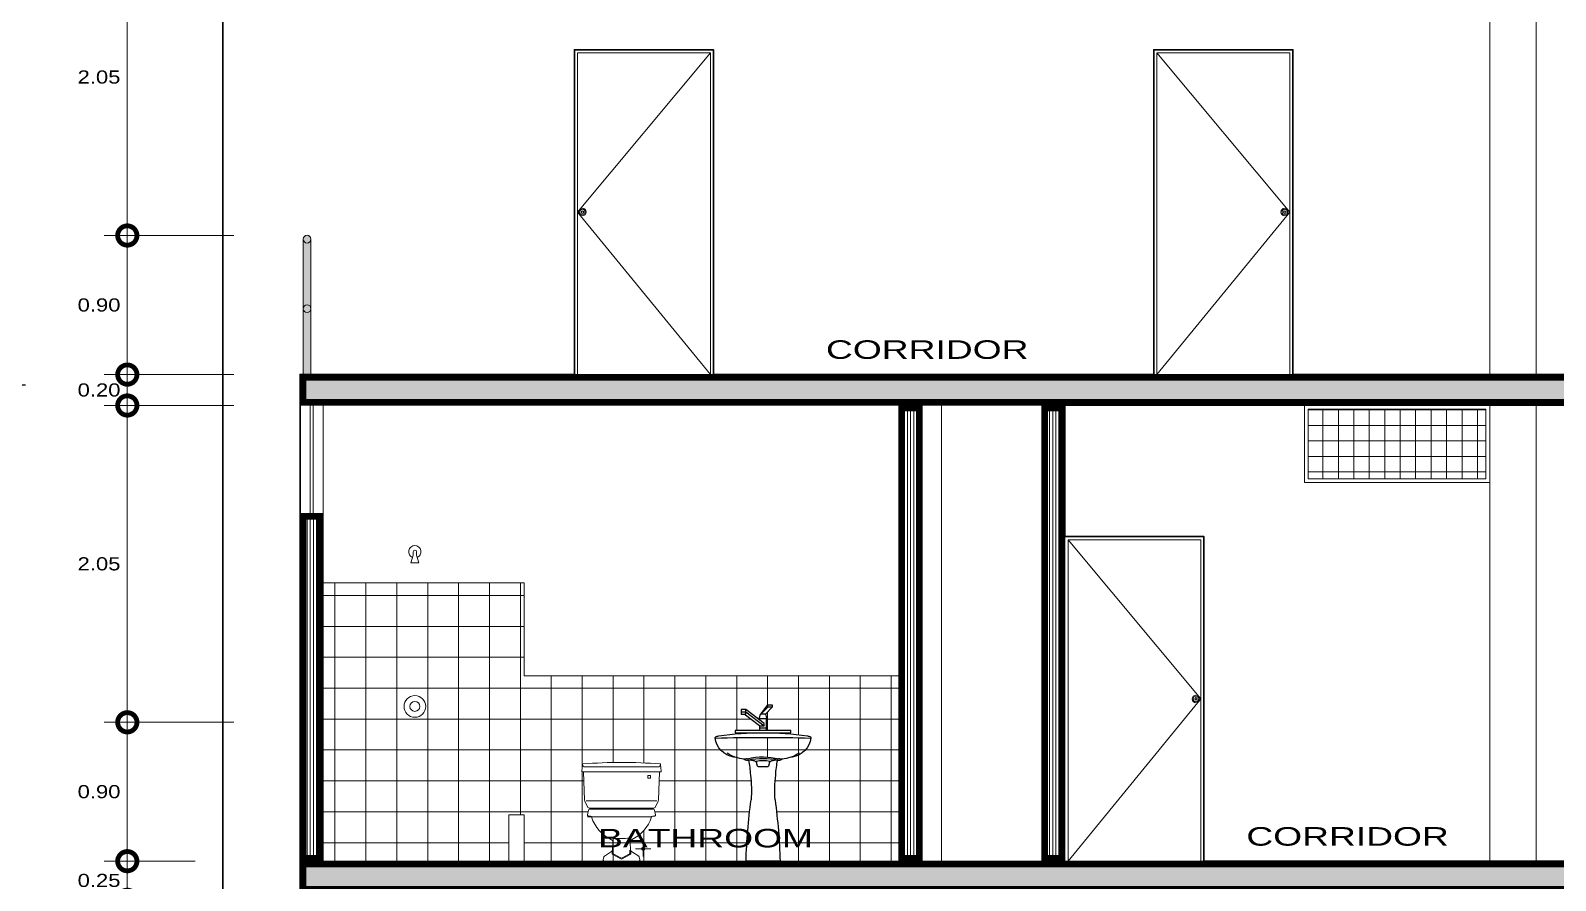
# Model space of a CAD drawing. Header units: millimetres. Extents: x 1555 to 3397, y 790 to 1592.
# Drawn here: x 1710.23 to 1720.1, y 808.96 to 814.46 of the extents above; entities that cross this region are included whole.
import ezdxf

# ---------------------------------------------------------------- set-up
doc = ezdxf.new("R2010")
doc.units = ezdxf.units.MM
doc.linetypes.add('CONTINUA', pattern=[0])
doc.layers.get('0').update_dxf_attribs({"lineweight": 5})
doc.layers.get('Defpoints').update_dxf_attribs({"lineweight": 5})
for name, color, linetype, lineweight in [('0-Hach de Muro Alto', 145, 'Continuous', 5), ('0-Muro Alto', 145, 'Continuous', 5), ('02', 2, 'Continuous', 5), ('BARANDAS', 129, 'Continuous', 9), ('CASCO', 7, 'Continuous', 9), ('CONCRETO DE LOSA ALIGERADO', 251, 'Continuous', 5), ('COTA', 250, 'Continuous', 9), ('COTAS', 7, 'Continuous', 9), ('LOSA STDIO ARQ', 7, 'Continuous', 13), ('MARCO DE VENTANA Y PUERTA', 250, 'Continuous', 13), ('MURO ELEV', 7, 'Continuous', 20), ('PUERTAS', 57, 'Continuous', 9), ('TEXT2', 7, 'Continuous', 9), ('VENTANA', 150, 'Continuous', 5)]:
    doc.layers.add(name, color=color, linetype=linetype, lineweight=lineweight)
doc.layers.add('0-SANIT', color=139, linetype='CONTINUA')
for name, color, linetype, lineweight, true_color in [('APARATOS-SANITARIOS-02', 7, 'Continuous', 13, 0x474e45), ('BARANDA DETALLES', 7, 'Continuous', 13, 0x818979), ('COLUMNA ELEVACION', 7, 'Continuous', 9, 0x44484a), ('DETALLE TABLERO COCINA', 7, 'Continuous', 5, 0x686555), ('MUEBLESSS', 7, 'Continuous', 0, 0x3d3d3d), ('MURO INTERIOR 01', 7, 'Continuous', 30, 0x4b4d46), ('PUERTAS 02', 7, 'Continuous', 5, 0x764e52), ('RELLENO DE MURO CORTE', 7, 'Continuous', 5, 0x5b605f), ('TEXTURA SH', 7, 'Continuous', 5, 0x5f8f9f)]:
    doc.layers.add(name, color=color, linetype=linetype, lineweight=lineweight, true_color=true_color)
doc.styles.add('DETALLES', font='techl___.ttf')
doc.styles.add('STYLE1-50EJES', font='swissel.ttf', dxfattribs={"width": 1.2, "height": 0.085})
doc.styles.add('TEXTO-AMBIENTES', font='GOTHIC.TTF', dxfattribs={"width": 1.5, "height": 0.125})
doc.dimstyles.new('50$0', dxfattribs={"dimscale": 0, "dimtxt": 0.09, "dimasz": 0.038, "dimexe": 0.1, "dimexo": 0.05, "dimgap": 0.02, "dimtad": 2, "dimtih": 1, "dimtoh": 1, "dimlfac": -1, "dimzin": 4, "dimdsep": 46, "dimtxsty": 'DETALLES', "dimblk": 'BOXFILLED', "dimcen": 2.5, "dimclrd": 256, "dimclre": 256, "dimclrt": 256, "dimazin": 0, "dimtfac": 1, "dimtmove": 0, "dimatfit": 2, "dimldrblk": 'DOT', "dimfxl": 0.2, "dimfxlon": 1, "dimtolj": 1, "dimtzin": 0, "dimlwd": -1, "dimarcsym": 0})
doc.dimstyles.new('DIM-1-50ejes', dxfattribs={"dimtxt": 0.085, "dimasz": 0.25, "dimexe": 0.15, "dimexo": 0.18, "dimgap": 0.03, "dimtad": 2, "dimtih": 1, "dimtoh": 1, "dimzin": 0, "dimdsep": 46, "dimtxsty": 'STYLE1-50EJES', "dimblk1": 'DOTSMALL', "dimblk2": 'DOTSMALL', "dimsah": 1, "dimcen": 2.75, "dimclrd": 256, "dimclre": 256, "dimclrt": 256, "dimazin": 0, "dimtfac": 1, "dimtix": 1, "dimtmove": 0, "dimatfit": 3, "dimldrblk": 'DOTSMALL', "dimfxl": 1, "dimfxlon": 1, "dimtolj": 1, "dimtzin": 0, "dimlwd": -1, "dimlwe": -1, "dimarcsym": 0})
pattern_1 = [(90, (-21.494493, 24.85458), (-0.02, 1e-18), [])]

# ---------------------------------------------------------------- blocks, each defined once
blk = doc.blocks.new('08')
at = {"layer": '0-SANIT'}
for p, q in [((87.0451, 233.2309), (87.0521, 233.2072)), ((87.0569, 233.2036), (87.1174, 233.2036)), ((87.0569, 233.2036), (87.0872, 233.2036)), ((87.1222, 233.2072), (87.1293, 233.2309)), ((86.9772, 232.5924), (87.1972, 232.5924))]:
    blk.add_line(p, q, dxfattribs=at)
for centre, radius, start, end in [((86.7807, 233.3922), 0.00355, 169.93297, 264.44049), ((86.7827, 233.3919), 0.00562, 114.24339, 169.93297), ((86.9192, 233.4065), 0.1426, 186.27122, 261.40364), ((87.0872, 223.7811), 9.6125, 88.1707, 91.8293), ((86.8141, 233.3222), 0.0821, 99.6425, 114.24339), ((87.0872, 231.4095), 2.0141, 81.81272, 98.18728), ((87.2552, 233.4065), 0.1426, 278.59636, 353.72878), ((87.3603, 233.3222), 0.0821, 65.75661, 80.3575), ((87.3916, 233.3919), 0.00562, 10.06703, 65.75661), ((87.3937, 233.3922), 0.00355, 275.55951, 10.06703), ((86.9923, 233.5022), 0.2519, 236.65906, 263.89205), ((86.903, 233.2938), 0.0288, 259.68493, 277.97475), ((86.9649, 233.335), 0.0826, 268.24687, 285.28496), ((86.962, 233.2398), 0.0125, 48.17243, 82.5315), ((86.9831, 233.2634), 0.0192, 228.17243, 299.50837), ((87.0872, 232.8417), 0.4257, 76.33965, 104.18819), ((87.0872, 232.8417), 0.4159, 76.85632, 103.14368), ((86.3674, 233.1154), 0.6388, 3.09813, 11.86064), ((87.0928, 233.8562), 0.6177, 260.66228, 264.36424), ((87.0307, 233.2266), 0.015, 16.55707, 84.36424), ((87.0872, 232.9895), 0.2551, 79.84078, 100.15922), ((87.1437, 233.2266), 0.015, 95.63576, 163.44293), ((87.0815, 233.8562), 0.6177, 275.63576, 279.33772), ((87.8069, 233.1154), 0.6388, 168.13936, 176.90187), ((87.1912, 233.2634), 0.0192, 240.49163, 311.82757), ((87.2095, 233.335), 0.0826, 254.71504, 274.85218), ((87.2124, 233.2398), 0.0125, 106.49954, 131.82757), ((87.182, 233.5022), 0.2519, 276.10795, 303.34094), ((87.2713, 233.2938), 0.0288, 262.02525, 280.31507), ((86.2051, 233.0481), 0.8067, 355.76736, 7.252), ((87.0569, 233.2086), 0.005, 196.55707, 270), ((87.1174, 233.2086), 0.005, 270, 343.44293), ((87.9693, 233.0481), 0.8067, 172.748, 184.23264), ((90.6851, 232.4887), 3.7094, 172.25509, 178.39729), ((83.4893, 232.4887), 3.7094, 1.60271, 7.74491)]:
    blk.add_arc(centre, radius, start, end, dxfattribs=at)
blk = doc.blocks.new('Faucet - single handle front')
for p, q in [((-2, 6), (-2, 5.5)), ((-1, 6), (-2, 6)), ((-0.5, 4), (-2, 5.5)), ((-2, 5.5), (-1, 5.5)), ((-1, 5.5), (-1, 6)), ((0.5, 4), (-1, 6)), ((-1, 5.5), (0.5, 4)), ((-0.5, 4), (0.5, 4)), ((-0.25, 2), (3.75, 5)), ((3.75, 4.5), (-0.25, 1.5)), ((0.75, 1.5), (4.08742, 4.003)), ((3.75, 4.5), (3.75, 5)), ((3.75, 5), (4.75, 5)), ((3.75, 4), (3.75, 4.5)), ((4.75, 4.5), (3.75, 4.5)), ((4.75, 4), (3.75, 4)), ((4.75, 5), (4.75, 4.5)), ((4.75, 4.5), (4.75, 4)), ((-0.75, 3), (0.75, 3)), ((-0.75, 0.5), (-0.75, 3)), ((-0.75, 1), (0.75, 1)), ((-0.25, 1.5), (-0.25, 2)), ((0.75, 1.5), (-0.25, 1.5)), ((0.75, 3), (0.75, 2.7386)), ((0.75, 1.5), (0.75, 0.5))]:
    blk.add_line(p, q)
blk.add_lwpolyline([(-6, 0), (-6, 0.5), (6, 0.5), (6, 0)], close=True)
for centre, start, end in [((1.25426, 3.0302), 151.0646, 180.8629), ((-1.25426, 3.0302), 359.1371, 28.93536)]:
    blk.add_arc(centre, 2.00448, start, end)
blk = doc.blocks.new('A$C595F2AF5')
at = {"layer": 'APARATOS-SANITARIOS-02'}
for p, q in [((-0.2499, 0.0879), (-0.2456, 0.1313)), ((-0.2299, 0.1156), (0.2443, 0.1156)), ((0.2644, 0.0879), (0.26, 0.1313)), ((-0.2469, 0.0846), (0.2614, 0.0846)), ((-0.2314, -0.1001), (-0.2392, 0.0836)), ((-0.1807, 0.0426), (-0.1807, 0.0611)), ((-0.1807, 0.0611), (-0.1623, 0.0611)), ((-0.1623, 0.0426), (-0.1807, 0.0426)), ((-0.1623, 0.0611), (-0.1623, 0.0426)), ((0.2458, -0.1001), (0.2536, 0.0836)), ((-0.2298, -0.1062), (-0.21, -0.1459)), ((-0.2209, -0.1033), (0.2353, -0.1033)), ((-0.2126, -0.1952), (-0.207, -0.1641)), ((-0.2028, -0.1503), (0.2172, -0.1503)), ((-0.2001, -0.1583), (0.2145, -0.1583)), ((0.2271, -0.1952), (0.2214, -0.1641)), ((0.2442, -0.1062), (0.2244, -0.1459)), ((-0.2067, -0.2023), (-0.1945, -0.2023)), ((-0.18, -0.2083), (0.2272, -0.2083)), ((0.2212, -0.2023), (0.2089, -0.2023)), ((-0.1328, -0.4643), (-0.1328, -0.3643)), ((-0.053, -0.4483), (-0.047, -0.3461)), ((0.0674, -0.4483), (0.0614, -0.3461)), ((-0.1827, -0.4143), (-0.0828, -0.4143)), ((-0.111, -0.4858), (-0.1069, -0.4661)), ((-0.1039, -0.4617), (-0.058, -0.4314)), ((-0.053, -0.4483), (0.0072, -0.4809)), ((-0.0466, -0.4239), (-0.0462, -0.446)), ((-0.0462, -0.446), (0.0072, -0.4738)), ((0.0607, -0.446), (0.0072, -0.4738)), ((0.0674, -0.4483), (0.0072, -0.4809)), ((0.0611, -0.4239), (0.0607, -0.446)), ((0.1183, -0.4617), (0.0725, -0.4314)), ((0.1254, -0.4858), (0.1213, -0.4661)), ((0.1186, -0.4943), (-0.1041, -0.4943))]:
    blk.add_line(p, q, dxfattribs=at)
blk.add_circle((-0.1328, -0.4143), 0.01, dxfattribs=at)
for centre, radius, start, end in [((-0.2416, 0.1309), 0.004, 94.47587, 174.28941), ((-0.2288, 0.1324), 0.0168, 183.68329, 273.6926), ((0.0072, -3.0477), 3.1923, 85.52413, 94.47587), ((0.2433, 0.1324), 0.0168, 266.3074, 356.31671), ((0.256, 0.1309), 0.004, 5.71059, 85.52413), ((-0.2469, 0.0876), 0.003, 174.28941, 270), ((-0.2382, 0.0836), 0.001, 90, 182.43665), ((0.2526, 0.0836), 0.001, 357.56335, 90), ((0.2614, 0.0876), 0.003, 270, 5.71059), ((-0.2164, -0.0995), 0.015, 182.43665, 206.56505), ((-0.2067, -0.1963), 0.006, 169.69515, 270), ((-0.2028, -0.1423), 0.008, 206.56505, 270), ((-0.2001, -0.1653), 0.007, 90, 169.69515), ((0.2145, -0.1653), 0.007, 10.30485, 90), ((0.2172, -0.1423), 0.008, 270, 333.43495), ((0.2212, -0.1963), 0.006, 270, 10.30485), ((0.2308, -0.0995), 0.015, 333.43495, 357.56335), ((-0.1968, -0.2145), 0.0124, 29.88133, 79.41052), ((-0.1797, -0.1939), 0.0144, 226.61821, 270.88705), ((0.039, -0.141), 0.2349, 196.64904, 245.81752), ((-0.0246, -0.141), 0.2349, 294.18248, 343.35096), ((0.1942, -0.1939), 0.0144, 269.11295, 313.38179), ((0.2112, -0.2145), 0.0124, 100.58948, 150.11867), ((-0.0634, -0.369), 0.015, 356.63354, 65.81752), ((-0.044, -0.3463), 0.003, 78.91429, 176.63354), ((0.0072, -0.0849), 0.2634, 258.91429, 281.08571), ((0.0584, -0.3463), 0.003, 3.36646, 101.08571), ((0.0778, -0.369), 0.015, 114.18248, 183.36646), ((-0.1041, -0.4873), 0.007, 168.15792, 270), ((-0.1, -0.4675), 0.007, 123.44677, 168.15792), ((-0.0663, -0.4189), 0.015, 303.44677, 356.63354), ((0.0807, -0.4189), 0.015, 183.36646, 236.55323), ((0.1144, -0.4675), 0.007, 11.84208, 56.55323), ((0.1186, -0.4873), 0.007, 270, 11.84208)]:
    blk.add_arc(centre, radius, start, end, dxfattribs=at)
blk = doc.blocks.new('_BOXFILLED')
at = {"color": 0, "linetype": 'ByBlock'}
blk.add_line((-0.5, 0), (-1, 0), dxfattribs=at)
blk.add_solid([(-0.5, 0.5), (0.5, 0.5), (-0.5, -0.5), (0.5, -0.5)], dxfattribs=at)
blk = doc.blocks.new('*D436')
at = {"layer": 'COTA', "lineweight": -2, "transparency": 16777216}
for p, q in [((1709.8963, 812.162), (1710.1963, 812.162)), ((1709.8963, 804.762), (1710.1963, 804.762))]:
    blk.add_line(p, q, dxfattribs=at)
at = {"layer": 'COTA', "transparency": 16777216}
blk.add_line((1710.0963, 804.8), (1710.0963, 812.124), dxfattribs=at)
at = {"layer": 'Defpoints', "color": 0, "transparency": 16777216}
for p in [(1709.1281, 812.162), (1710.0963, 812.162), (1709.1281, 804.762)]:
    blk.add_point(p, dxfattribs=at)
at = {"layer": 'COTA', "transparency": 16777216, "xscale": 0.038, "yscale": 0.038, "zscale": 0.038}
for p, rotation in [((1710.0963, 812.162), 90), ((1710.0963, 804.762), 270)]:
    blk.add_blockref('_BOXFILLED', p, dxfattribs=dict(at, rotation=rotation))
at = {"layer": 'COTA', "transparency": 16777216, "insert": (1710.2415, 808.462), "char_height": 0.09, "attachment_point": 5, "style": 'DETALLES'}
blk.add_mtext('\\A1;7.40', dxfattribs=at)
blk = doc.blocks.new('_Dot')
at = {"layer": '02', "color": 0, "lineweight": -2}
blk.add_line((-0.5, 0), (-1, 0), dxfattribs=at)
at = {"layer": '02', "color": 0, "const_width": 0.5}
blk.add_lwpolyline([(-0.25, 0, 1), (0.25, 0, 1)], format="xyb", close=True, dxfattribs=at)
blk = doc.blocks.new('_DOTSMALL')
at = {"color": 0, "linetype": 'ByBlock', "const_width": 0.5}
blk.add_lwpolyline([(-0.0625, 0, 1), (0.0625, 0, 1)], format="xyb", close=True, dxfattribs=at)
blk = doc.blocks.new('*D455')
at = {"layer": 'COTAS', "transparency": 16777216}
for p, q in [((1711.2946, 809.0805), (1710.706, 809.0805)), ((1710.856, 808.8305), (1710.856, 809.0805)), ((1711.2946, 808.8305), (1710.706, 808.8305))]:
    blk.add_line(p, q, dxfattribs=at)
at = {"layer": 'Defpoints', "color": 0, "transparency": 16777216}
for p in [(1710.856, 809.0805), (1711.4746, 809.0805), (1711.4746, 808.8305)]:
    blk.add_point(p, dxfattribs=at)
at = {"layer": 'COTAS', "transparency": 16777216, "xscale": 0.25, "yscale": 0.25, "zscale": 0.25}
for p, rotation in [((1710.856, 809.0805), 90), ((1710.856, 808.8305), 270)]:
    blk.add_blockref('_DOTSMALL', p, dxfattribs=dict(at, rotation=rotation))
at = {"layer": 'COTAS', "transparency": 16777216, "insert": (1710.673, 808.9555), "char_height": 0.085, "attachment_point": 5, "style": 'STYLE1-50EJES'}
blk.add_mtext('\\A1;0.25', dxfattribs=at)
blk = doc.blocks.new('*D456')
at = {"layer": 'COTAS', "transparency": 16777216}
for p, q in [((1711.5446, 809.9791), (1710.706, 809.9791)), ((1710.856, 809.0805), (1710.856, 809.9791)), ((1711.2946, 809.0805), (1710.706, 809.0805))]:
    blk.add_line(p, q, dxfattribs=at)
at = {"layer": 'Defpoints', "color": 0, "transparency": 16777216}
for p in [(1710.856, 809.9791), (1711.7246, 809.9791), (1711.4746, 809.0805)]:
    blk.add_point(p, dxfattribs=at)
at = {"layer": 'COTAS', "transparency": 16777216, "xscale": 0.25, "yscale": 0.25, "zscale": 0.25}
for p, rotation in [((1710.856, 809.9791), 90), ((1710.856, 809.0805), 270)]:
    blk.add_blockref('_DOTSMALL', p, dxfattribs=dict(at, rotation=rotation))
at = {"layer": 'COTAS', "transparency": 16777216, "insert": (1710.673, 809.5298), "char_height": 0.085, "attachment_point": 5, "style": 'STYLE1-50EJES'}
blk.add_mtext('\\A1;0.90', dxfattribs=at)
blk = doc.blocks.new('*D457')
at = {"layer": 'COTAS', "transparency": 16777216}
for p, q in [((1711.5446, 812.0291), (1710.706, 812.0291)), ((1710.856, 809.9791), (1710.856, 812.0291)), ((1711.5446, 809.9791), (1710.706, 809.9791))]:
    blk.add_line(p, q, dxfattribs=at)
at = {"layer": 'Defpoints', "color": 0, "transparency": 16777216}
for p in [(1710.856, 812.0291), (1711.7246, 812.0291), (1711.7246, 809.9791)]:
    blk.add_point(p, dxfattribs=at)
at = {"layer": 'COTAS', "transparency": 16777216, "xscale": 0.25, "yscale": 0.25, "zscale": 0.25}
for p, rotation in [((1710.856, 812.0291), 90), ((1710.856, 809.9791), 270)]:
    blk.add_blockref('_DOTSMALL', p, dxfattribs=dict(at, rotation=rotation))
at = {"layer": 'COTAS', "transparency": 16777216, "insert": (1710.6729, 811.0041), "char_height": 0.085, "attachment_point": 5, "style": 'STYLE1-50EJES'}
blk.add_mtext('\\A1;2.05', dxfattribs=at)
blk = doc.blocks.new('*D458')
at = {"layer": 'COTAS', "transparency": 16777216}
for p, q in [((1711.5446, 812.2291), (1710.706, 812.2291)), ((1710.856, 812.0291), (1710.856, 812.2291)), ((1711.5446, 812.0291), (1710.706, 812.0291))]:
    blk.add_line(p, q, dxfattribs=at)
at = {"layer": 'Defpoints', "color": 0, "transparency": 16777216}
for p in [(1710.856, 812.2291), (1711.7246, 812.2291), (1711.7246, 812.0291)]:
    blk.add_point(p, dxfattribs=at)
at = {"layer": 'COTAS', "transparency": 16777216, "xscale": 0.25, "yscale": 0.25, "zscale": 0.25}
for p, rotation in [((1710.856, 812.2291), 90), ((1710.856, 812.0291), 270)]:
    blk.add_blockref('_DOTSMALL', p, dxfattribs=dict(at, rotation=rotation))
at = {"layer": 'COTAS', "transparency": 16777216, "insert": (1710.673, 812.1291), "char_height": 0.085, "attachment_point": 5, "style": 'STYLE1-50EJES'}
blk.add_mtext('\\A1;0.20', dxfattribs=at)
blk = doc.blocks.new('*D459')
at = {"layer": 'COTAS', "transparency": 16777216}
for p, q in [((1711.5446, 813.1291), (1710.706, 813.1291)), ((1710.856, 812.2291), (1710.856, 813.1291)), ((1711.5446, 812.2291), (1710.706, 812.2291))]:
    blk.add_line(p, q, dxfattribs=at)
at = {"layer": 'Defpoints', "color": 0, "transparency": 16777216}
for p in [(1710.856, 813.1291), (1711.7246, 813.1291), (1711.7246, 812.2291)]:
    blk.add_point(p, dxfattribs=at)
at = {"layer": 'COTAS', "transparency": 16777216, "xscale": 0.25, "yscale": 0.25, "zscale": 0.25}
for p, rotation in [((1710.856, 813.1291), 90), ((1710.856, 812.2291), 270)]:
    blk.add_blockref('_DOTSMALL', p, dxfattribs=dict(at, rotation=rotation))
at = {"layer": 'COTAS', "transparency": 16777216, "insert": (1710.673, 812.6791), "char_height": 0.085, "attachment_point": 5, "style": 'STYLE1-50EJES'}
blk.add_mtext('\\A1;0.90', dxfattribs=at)
blk = doc.blocks.new('*D460')
at = {"layer": 'COTAS', "transparency": 16777216}
for p, q in [((1711.2946, 815.1791), (1710.706, 815.1791)), ((1710.856, 813.1291), (1710.856, 815.1791)), ((1711.5446, 813.1291), (1710.706, 813.1291))]:
    blk.add_line(p, q, dxfattribs=at)
at = {"layer": 'Defpoints', "color": 0, "transparency": 16777216}
for p in [(1710.856, 815.1791), (1711.4746, 815.1791), (1711.7246, 813.1291)]:
    blk.add_point(p, dxfattribs=at)
at = {"layer": 'COTAS', "transparency": 16777216, "xscale": 0.25, "yscale": 0.25, "zscale": 0.25}
for p, rotation in [((1710.856, 815.1791), 90), ((1710.856, 813.1291), 270)]:
    blk.add_blockref('_DOTSMALL', p, dxfattribs=dict(at, rotation=rotation))
at = {"layer": 'COTAS', "transparency": 16777216, "insert": (1710.6729, 814.1541), "char_height": 0.085, "attachment_point": 5, "style": 'STYLE1-50EJES'}
blk.add_mtext('\\A1;2.05', dxfattribs=at)

msp = doc.modelspace()

# ---------------------------------------------------------------- hatches: boundary and pattern name
at = {"layer": 'BARANDA DETALLES'}
h = msp.add_hatch(color=256, dxfattribs=at)
h.set_gradient(color1=(129, 137, 121), one_color=1, tint=1, name='CYLINDER')
h.paths.add_polyline_path([(1712.0446, 813.10555), (1712.0446, 812.23055), (1711.9946, 812.23055), (1711.99459, 813.10555, -1)])
at = {"layer": 'CONCRETO DE LOSA ALIGERADO'}
h = msp.add_hatch(dxfattribs=at)
h.set_pattern_fill('CONCRETE', color=256, scale=0.18, style=0, pattern_type=2)
h.set_pattern_definition([(45, (290.96798, -148.59007), (0, 0.180000819), [0.0254556, -0.050913, 0.0127278, -0.0763668, 0.0254556, -0.063639641]), (135, (291.08498, -148.58107), (-0.180000819, 0), [0.02545578, -0.0381834, 0.0127278, -0.063639, 0.02545578, -0.089096681]), (63.434949, (290.940976, -148.61707), (9e-12, 0.18), [0.020124, -0.080496, 0.020124, -0.080502118]), (116.565051, (290.940976, -148.61707), (-7e-11, 0.18), [0.020124, -0.080496, 0.020124, -0.080502118]), (0, (290.94098, -148.59907), (0, 0.18), [0.009, -0.072, 0.018, -0.072, 0.009]), (0, (290.94098, -148.57207), (0, 0.18), [-0.027, 0.018, -0.072, 0, -0.063, 0]), (0, (290.94098, -148.56307), (0, 0.18), [-0.072, 0, -0.054, 0.018, -0.036, 0]), (0, (290.94098, -148.53607), (0, 0.18), [-0.036, 0, -0.045, 0.018, -0.081, 0]), (0, (290.94098, -148.50907), (0, 0.18), [-0.036, 0.018, -0.072, 0.018, -0.036, 0]), (0, (290.94098, -148.46407), (0, 0.18), [-0.027, 0.018, -0.036, 0, -0.099, 0]), (0, (290.94098, -148.45507), (0, 0.18), [-0.036, 0, -0.108, 0.018, -0.018, 0]), (90, (290.94998, -148.58107), (-0.18, 0), [-0.054, 0, -0.054, 0, -0.072, 0]), (90, (290.96798, -148.61707), (-0.18, 0), [-0.027, 0.018, -0.072, 0, -0.063, 0]), (90, (290.98598, -148.61707), (-0.18, 0), [-0.072, 0, -0.063, 0.018, -0.027, 0]), (90, (291.08498, -148.61707), (-0.18, 0), [-0.036, 0.018, -0.09, 0.018, -0.018, 0]), (90, (290.95898, -148.59907), (-0.18, 0), [-0.054, 0, -0.063, 0, -0.063, 0]), (90, (290.97698, -148.59907), (-0.18, 0), [-0.045, 0, -0.099, 0, -0.036, 0]), (90, (290.99498, -148.59007), (-0.18, 0), [-0.09, 0, -0.027, 0, -0.063, 0]), (90, (291.00398, -148.60807), (-0.18, 0), [-0.081, 0, -0.036, 0, -0.045, 0]), (90, (291.02198, -148.58107), (-0.18, 0), [-0.072, 0, -0.027, 0, -0.072, 0]), (90, (291.03098, -148.57207), (-0.18, 0), [-0.081, 0, -0.036, 0, -0.063, 0]), (90, (291.03998, -148.61707), (-0.18, 0), [-0.108, 0, -0.045, 0, -0.027, 0]), (90, (291.04898, -148.59007), (-0.18, 0), [-0.036, 0, -0.072, 0, -0.072, 0]), (90, (291.05798, -148.59907), (-0.18, 0), [-0.081, 0, -0.045, 0, -0.054, 0]), (90, (291.06698, -148.60807), (-0.18, 0), [-0.072, 0, -0.054, 0, -0.054, 0]), (90, (291.08498, -148.59907), (-0.18, 0), [-0.054, 0, -0.054, 0, -0.072, 0]), (90, (291.10298, -148.59007), (-0.18, 0), [-0.072, 0, -0.036, 0, -0.072, 0]), (90, (291.11198, -148.58107), (-0.18, 0), [-0.027, 0, -0.108, 0, -0.045, 0])])
h.paths.add_polyline_path([(1723.1746, 812.03055), (1723.1746, 812.23055), (1711.9746, 812.23055), (1711.9746, 812.03055)])
h = msp.add_hatch(dxfattribs=at)
h.set_pattern_fill('CONCRETE', color=256, scale=0.18, style=0, pattern_type=2)
h.set_pattern_definition([(45, (290.96798, -151.74007), (0, 0.180000819), [0.0254556, -0.050913, 0.0127278, -0.0763668, 0.0254556, -0.063639641]), (135, (291.08498, -151.73107), (-0.180000819, 0), [0.02545578, -0.0381834, 0.0127278, -0.063639, 0.02545578, -0.089096681]), (63.434949, (290.940976, -151.76707), (9e-12, 0.18), [0.020124, -0.080496, 0.020124, -0.080502118]), (116.565051, (290.940976, -151.76707), (-7e-11, 0.18), [0.020124, -0.080496, 0.020124, -0.080502118]), (0, (290.94098, -151.74907), (0, 0.18), [0.009, -0.072, 0.018, -0.072, 0.009]), (0, (290.94098, -151.72207), (0, 0.18), [-0.027, 0.018, -0.072, 0, -0.063, 0]), (0, (290.94098, -151.71307), (0, 0.18), [-0.072, 0, -0.054, 0.018, -0.036, 0]), (0, (290.94098, -151.68607), (0, 0.18), [-0.036, 0, -0.045, 0.018, -0.081, 0]), (0, (290.94098, -151.65907), (0, 0.18), [-0.036, 0.018, -0.072, 0.018, -0.036, 0]), (0, (290.94098, -151.61407), (0, 0.18), [-0.027, 0.018, -0.036, 0, -0.099, 0]), (0, (290.94098, -151.60507), (0, 0.18), [-0.036, 0, -0.108, 0.018, -0.018, 0]), (90, (290.94998, -151.73107), (-0.18, 0), [-0.054, 0, -0.054, 0, -0.072, 0]), (90, (290.96798, -151.76707), (-0.18, 0), [-0.027, 0.018, -0.072, 0, -0.063, 0]), (90, (290.98598, -151.76707), (-0.18, 0), [-0.072, 0, -0.063, 0.018, -0.027, 0]), (90, (291.08498, -151.76707), (-0.18, 0), [-0.036, 0.018, -0.09, 0.018, -0.018, 0]), (90, (290.95898, -151.74907), (-0.18, 0), [-0.054, 0, -0.063, 0, -0.063, 0]), (90, (290.97698, -151.74907), (-0.18, 0), [-0.045, 0, -0.099, 0, -0.036, 0]), (90, (290.99498, -151.74007), (-0.18, 0), [-0.09, 0, -0.027, 0, -0.063, 0]), (90, (291.00398, -151.75807), (-0.18, 0), [-0.081, 0, -0.036, 0, -0.045, 0]), (90, (291.02198, -151.73107), (-0.18, 0), [-0.072, 0, -0.027, 0, -0.072, 0]), (90, (291.03098, -151.72207), (-0.18, 0), [-0.081, 0, -0.036, 0, -0.063, 0]), (90, (291.03998, -151.76707), (-0.18, 0), [-0.108, 0, -0.045, 0, -0.027, 0]), (90, (291.04898, -151.74007), (-0.18, 0), [-0.036, 0, -0.072, 0, -0.072, 0]), (90, (291.05798, -151.74907), (-0.18, 0), [-0.081, 0, -0.045, 0, -0.054, 0]), (90, (291.06698, -151.75807), (-0.18, 0), [-0.072, 0, -0.054, 0, -0.054, 0]), (90, (291.08498, -151.74907), (-0.18, 0), [-0.054, 0, -0.054, 0, -0.072, 0]), (90, (291.10298, -151.74007), (-0.18, 0), [-0.072, 0, -0.036, 0, -0.072, 0]), (90, (291.11198, -151.73107), (-0.18, 0), [-0.027, 0, -0.108, 0, -0.045, 0])])
h.paths.add_polyline_path([(1724.8746, 808.36055), (1724.8746, 808.26055), (1725.1246, 808.26055), (1725.1246, 808.31055), (1729.6246, 808.31055), (1729.6246, 808.26055), (1729.8746, 808.26055), (1729.8746, 808.51055), (1723.6746, 808.51055), (1723.6746, 808.70055), (1723.4246, 808.70055), (1723.4246, 808.89055), (1723.1746, 808.89055), (1723.1746, 809.08055), (1711.9746, 809.08055), (1711.9746, 808.88055), (1722.93986, 808.88055), (1722.9746, 808.85414), (1723.18986, 808.69055), (1723.21188, 808.67381), (1723.2246, 808.66414), (1723.43986, 808.50055), (1723.46188, 808.48381), (1723.4746, 808.47414), (1723.62407, 808.36055)])
at = {"layer": 'MARCO DE VENTANA Y PUERTA'}
h = msp.add_hatch(dxfattribs=at)
h.set_pattern_fill('_USER', color=256, scale=0.1, angle=90, style=0, double=1, pattern_type=0)
h.set_pattern_definition([(90, (-30.50552, 0), (-0.1, 6e-18), []), (180, (-30.50552, 0), (-1e-17, -0.1), [])])
h.paths.add_polyline_path([(1719.6496, 812.00555), (1718.4996, 812.00555), (1718.4996, 811.55555), (1719.6496, 811.55555)])
at = {"layer": 'RELLENO DE MURO CORTE'}
h = msp.add_hatch(dxfattribs=at)
h.set_pattern_fill('_USER', color=256, scale=0.02, angle=90, style=0, pattern_type=0)
h.set_pattern_definition(pattern_1)
h.paths.add_polyline_path([(1715.9796, 812.01055), (1715.8696, 812.01055), (1715.8696, 809.10055), (1715.9796, 809.10055)])
h = msp.add_hatch(dxfattribs=at)
h.set_pattern_fill('_USER', color=256, scale=0.02, angle=90, style=0, pattern_type=0)
h.set_pattern_definition(pattern_1)
h.paths.add_polyline_path([(1716.9046, 812.01055), (1716.7946, 812.01055), (1716.7946, 809.10055), (1716.9046, 809.10055)])
h = msp.add_hatch(dxfattribs=at)
h.set_pattern_fill('_USER', color=256, scale=0.02, angle=90, style=0, pattern_type=0)
h.set_pattern_definition([(90, (0, 0), (-0.02, 1e-18), [])])
h.paths.add_polyline_path([(1712.1046, 811.31055), (1711.9946, 811.31055), (1711.9946, 809.10055), (1712.1046, 809.10055)])
at = {"layer": 'TEXTURA SH'}
h = msp.add_hatch(dxfattribs=at)
h.set_pattern_fill('_USER', color=256, scale=0.2, angle=90, style=0, double=1, pattern_type=0)
h.set_pattern_definition([(90, (0, 0), (-0.2, 1e-17), []), (180, (0, 0), (-2e-17, -0.2), [])])
h.paths.add_polyline_path([(1715.8496, 810.28055), (1713.4246, 810.28055), (1713.4246, 810.88055), (1712.1246, 810.88055), (1712.1246, 809.08055), (1713.3246, 809.08055), (1713.3246, 809.38055), (1713.4246, 809.38055), (1713.4246, 809.08055), (1714.86074, 809.08055, -0.0268068), (1714.89313, 809.47668, 0.0501532), (1714.88887, 809.63806, 0.0382523), (1714.87617, 809.73483, -0.3217193), (1714.85388, 809.73723, 0.1780193), (1714.84593, 809.74058, 0.0684519), (1714.86831, 809.74299, -0.1232827), (1715.07508, 809.74252, 0.0761372), (1715.10002, 809.74084, -0.0076364), (1715.09239, 809.7399, 0.1109665), (1715.0876, 809.73723, -0.3217193), (1715.06531, 809.73483, 0.0382523), (1715.05261, 809.63806, 0.0501532), (1715.04836, 809.47668, -0.0268068), (1715.08074, 809.08055), (1715.8496, 809.08055)])
h.paths.add_polyline_path([(1714.30372, 809.70971, -0.3630491), (1714.30739, 809.70612), (1714.31173, 809.66275, -0.4437164), (1714.30874, 809.65946), (1714.30106, 809.65946), (1714.2932, 809.47469, -0.1056707), (1714.29163, 809.46862), (1714.27177, 809.42892, -0.284079), (1714.26462, 809.42449), (1713.84458, 809.42449, -0.284079), (1713.83742, 809.42892), (1713.81757, 809.46862, -0.1056707), (1713.816, 809.47469), (1713.80814, 809.65946), (1713.80045, 809.65946, -0.4437164), (1713.79747, 809.66275), (1713.80181, 809.70612, -0.3630491), (1713.80547, 809.70971, -0.0390792)], flags=16)
h.paths.add_polyline_path([(1714.22407, 809.63596), (1714.24257, 809.63596), (1714.24257, 809.61746), (1714.22407, 809.61746)], flags=0)
h.paths.add_polyline_path([(1713.86765, 809.3665), (1713.86765, 809.3665, -0.1240485), (1713.86083, 809.36822, 0.2198861), (1713.99016, 809.21952, -0.3113887), (1713.99898, 809.20496), (1714.00038, 809.22867, -0.4542476), (1714.00395, 809.23144, 0.097044), (1714.10524, 809.23144, -0.4542476), (1714.10882, 809.22867), (1714.11021, 809.20496, -0.3113887), (1714.11904, 809.21952, 0.2198861), (1714.24837, 809.36822, -0.1240474), (1714.24155, 809.3665), (1714.24166, 809.3665, 0.1562105), (1714.25, 809.36924, -0.1467558), (1714.25632, 809.3725), (1714.26856, 809.3725, 0.467928), (1714.27447, 809.37957), (1714.2688, 809.41075, 0.3624646), (1714.26191, 809.4165), (1713.84728, 809.4165, 0.3624646), (1713.8404, 809.41075), (1713.83473, 809.37957, 0.467928), (1713.84063, 809.3725), (1713.85288, 809.3725, -0.1467558), (1713.8592, 809.36924, 0.1581936)], flags=16)
h.paths.add_polyline_path([(1714.98574, 810.03172), (1715.03074, 810.07672), (1715.00074, 810.07672), (1714.95574, 810.03172)], flags=16)
h.paths.add_polyline_path([(1714.66074, 809.88098, -0.2478898), (1714.66396, 809.88511, -0.070432), (1714.68607, 809.8915, -0.0354689), (1714.97074, 809.91172), (1714.79074, 809.91172), (1714.79074, 809.92672), (1714.94824, 809.92672), (1714.94824, 809.95672), (1714.84824, 810.03172), (1714.82824, 810.03172), (1714.82824, 810.04672), (1714.82824, 810.06172), (1714.85824, 810.06172), (1714.94824, 809.99422), (1714.94824, 810.00172), (1714.99324, 810.00172), (1714.99324, 809.92672), (1715.15074, 809.92672), (1715.15074, 809.91172), (1714.97074, 809.91172, -0.0357389), (1715.25757, 809.89119, -0.0637947), (1715.27752, 809.88511, -0.2478898), (1715.28074, 809.88098, -0.4732854), (1715.27713, 809.87684, 0.0159294), (1714.66481, 809.87685, -0.516579)], flags=16)
h.paths.add_polyline_path([(1714.20457, 809.16054, -1), (1714.18458, 809.16054, -1)], flags=16)
h.paths.add_polyline_path([(1712.64708, 810.08191, -1), (1712.78715, 810.08191, -1)], flags=16)
h.paths.add_polyline_path([(1712.68502, 810.08191, -1), (1712.74921, 810.08191, -1)], flags=0)
h.paths.add_polyline_path([(1714.19817, 809.1034), (1714.99065, 809.1034), (1714.99065, 809.36245), (1714.19817, 809.36245)], flags=24)

# ---------------------------------------------------------------- linework, layer by layer
at = {"layer": '0-Hach de Muro Alto', "const_width": 0.04}
for points in [[(1715.9796, 812.01055), (1715.8696, 812.01055), (1715.8696, 809.10055), (1715.9796, 809.10055)], [(1716.9046, 812.01055), (1716.7946, 812.01055), (1716.7946, 809.10055), (1716.9046, 809.10055)], [(1712.1046, 811.31055), (1711.9946, 811.31055), (1711.9946, 809.10055), (1712.1046, 809.10055)]]:
    msp.add_lwpolyline(points, close=True, dxfattribs=at)
at = {"layer": '0-Muro Alto'}
for points in [[(1712.1246, 811.33055), (1711.9746, 811.33055), (1711.9746, 812.03055), (1712.1246, 812.03055)], [(1715.9996, 812.03055), (1715.8496, 812.03055), (1715.8496, 809.08055), (1715.9996, 809.08055)], [(1716.9246, 812.03055), (1716.7746, 812.03055), (1716.7746, 809.08055), (1716.9246, 809.08055)], [(1712.1246, 811.33055), (1711.9746, 811.33055), (1711.9746, 809.08055), (1712.1246, 809.08055)]]:
    msp.add_lwpolyline(points, close=True, dxfattribs=at)
at = {"layer": 'APARATOS-SANITARIOS-02'}
for p, q in [((1712.70647, 811.06131), (1712.69064, 811.01097)), ((1712.70647, 811.06131), (1712.70647, 811.08251)), ((1712.72775, 811.06131), (1712.72775, 811.08251)), ((1712.72775, 811.06131), (1712.74359, 811.01097)), ((1712.69064, 811.01097), (1712.74359, 811.01097))]:
    msp.add_line(p, q, dxfattribs=at)
for radius in [0.07004, 0.0321]:
    msp.add_circle((1712.71711, 810.08191), radius, dxfattribs=at)
for radius, start, end in [(0.04, 292.895734, 247.104266), (0.01064, 0, 180)]:
    msp.add_arc((1712.71711, 811.08251), radius, start, end, dxfattribs=at)
at = {"layer": 'BARANDAS'}
msp.add_lwpolyline([(1711.9946, 813.10496), (1711.9946, 812.23055), (1712.0446, 812.23055), (1712.0446, 813.10496)], dxfattribs=at)
at = {"layer": 'CASCO'}
for points in [[(1713.7496, 814.33055), (1714.6496, 814.33055), (1714.6496, 812.23055), (1713.7496, 812.23055)], [(1718.3996, 814.33055), (1717.4996, 814.33055), (1717.4996, 812.23055), (1718.3996, 812.23055)], [(1717.8246, 811.18055), (1716.9246, 811.18055), (1716.9246, 809.08055), (1717.8246, 809.08055)]]:
    msp.add_lwpolyline(points, close=True, dxfattribs=at)
at = {"layer": 'COLUMNA ELEVACION'}
for points in [[(1719.9746, 815.18055), (1719.6746, 815.18055), (1719.6746, 812.23055), (1719.9746, 812.23055)], [(1716.1246, 812.03055), (1715.9996, 812.03055), (1715.9996, 809.08055), (1716.1246, 809.08055)], [(1719.9746, 812.03055), (1719.6746, 812.03055), (1719.6746, 809.08055), (1719.9746, 809.08055)]]:
    msp.add_lwpolyline(points, close=True, dxfattribs=at)
at = {"layer": 'DETALLE TABLERO COCINA'}
for points in [[(1714.6296, 814.31055), (1713.7696, 813.28055), (1714.6296, 812.23055)], [(1717.5196, 814.31055), (1718.3796, 813.28055), (1717.5196, 812.23055)], [(1716.9446, 811.16055), (1717.8046, 810.13055), (1716.9446, 809.08055)]]:
    msp.add_lwpolyline(points, dxfattribs=at)
at = {"layer": 'LOSA STDIO ARQ'}
msp.add_lwpolyline([(1711.9746, 812.23055), (1723.1746, 812.23055), (1723.1746, 812.03055), (1711.9746, 812.03055)], close=True, dxfattribs=at)
at = {"layer": 'LOSA STDIO ARQ', "const_width": 0.04}
msp.add_lwpolyline([(1711.9946, 812.21055), (1723.1546, 812.21055), (1723.1546, 812.05055), (1711.9946, 812.05055)], close=True, dxfattribs=at)
msp.add_lwpolyline([(1723.1546, 809.06055), (1711.9946, 809.06055), (1711.9946, 808.90055), (1712.2246, 808.90055), (1715.8496, 808.90055), (1716.0996, 808.90055), (1719.7246, 808.90055), (1719.9746, 808.90055), (1722.94659, 808.90055)], dxfattribs=at)
at = {"layer": 'MARCO DE VENTANA Y PUERTA'}
for points in [[(1719.6746, 812.03055), (1718.4746, 812.03055), (1718.4746, 811.53055), (1719.6746, 811.53055)], [(1719.6496, 812.00555), (1718.4996, 812.00555), (1718.4996, 811.55555), (1719.6496, 811.55555)]]:
    msp.add_lwpolyline(points, close=True, dxfattribs=at)
msp.add_lwpolyline([(1723.1746, 809.08055), (1711.9746, 809.08055), (1711.9746, 808.88055), (1712.2246, 808.88055), (1715.8496, 808.88055), (1716.0996, 808.88055), (1719.7246, 808.88055), (1719.9746, 808.88055), (1722.93986, 808.88055)], dxfattribs=at)
at = {"layer": 'MUEBLESSS'}
for centre, radius in [((1712.0196, 813.10555), 0.02501), ((1712.0196, 812.65555), 0.025)]:
    msp.add_circle(centre, radius, dxfattribs=at)
at = {"layer": 'MURO ELEV'}
for points in [[(1714.6496, 814.33055), (1713.7496, 814.33055), (1713.7496, 812.23055), (1714.6496, 812.23055)], [(1713.7496, 814.33055), (1714.6496, 814.33055), (1714.6496, 812.23055), (1713.7496, 812.23055)], [(1718.3996, 814.33055), (1717.4996, 814.33055), (1717.4996, 812.23055), (1718.3996, 812.23055)], [(1718.3996, 814.33055), (1717.4996, 814.33055), (1717.4996, 812.23055), (1718.3996, 812.23055)], [(1717.8246, 811.18055), (1716.9246, 811.18055), (1716.9246, 809.08055), (1717.8246, 809.08055)], [(1713.4246, 809.38055), (1713.3246, 809.38055), (1713.3246, 809.08055), (1713.4246, 809.08055)]]:
    msp.add_lwpolyline(points, close=True, dxfattribs=at)
msp.add_lwpolyline([(1712.1246, 810.88055), (1713.4246, 810.88055), (1713.4246, 810.28055), (1715.8496, 810.28055), (1715.8496, 809.08055), (1713.4246, 809.08055), (1712.1246, 809.08055), (1712.1246, 810.88055)], dxfattribs=at)
at = {"layer": 'MURO INTERIOR 01'}
msp.add_lwpolyline([(1711.4746, 816.38055), (1711.4746, 808.88055), (1711.9746, 808.88055), (1711.9746, 809.08055), (1711.9746, 811.33055), (1711.9746, 812.03055), (1711.9746, 812.23055), (1713.7496, 812.23055), (1713.7496, 814.33055), (1714.6496, 814.33055), (1714.6496, 812.23055), (1717.4996, 812.23055), (1717.4996, 814.33055), (1718.3996, 814.33055), (1718.3996, 812.23055), (1720.9746, 812.23055)], dxfattribs=at)
msp.add_lwpolyline([(1720.9746, 812.03055), (1720.9746, 812.03055), (1720.9746, 812.03055), (1720.9746, 812.03055), (1720.9746, 812.03055), (1717.8246, 812.03055), (1716.9246, 812.03055), (1716.9246, 811.18055), (1717.8246, 811.18055), (1717.8246, 809.08055), (1720.9746, 809.08055)], close=True, dxfattribs=at)
at = {"layer": 'PUERTAS'}
for points in [[(1713.7496, 814.33055), (1714.6496, 814.33055), (1714.6496, 812.23055), (1713.7496, 812.23055)], [(1718.3996, 814.33055), (1717.4996, 814.33055), (1717.4996, 812.23055), (1718.3996, 812.23055)], [(1717.8246, 811.18055), (1716.9246, 811.18055), (1716.9246, 809.08055), (1717.8246, 809.08055)]]:
    msp.add_lwpolyline(points, close=True, dxfattribs=at)
at = {"layer": 'PUERTAS', "lineweight": 5}
for centre, radius in [((1713.80161, 813.28055), 0.025), ((1718.34759, 813.28055), 0.025), ((1713.80161, 813.28055), 0.01799), ((1713.80161, 813.28055), 0.00839), ((1713.80161, 813.28055), 0.006), ((1718.34759, 813.28055), 0.01799), ((1718.34759, 813.28055), 0.00839), ((1718.34759, 813.28055), 0.006), ((1717.77259, 810.13055), 0.025), ((1717.77259, 810.13055), 0.01799), ((1717.77259, 810.13055), 0.00839), ((1717.77259, 810.13055), 0.006)]:
    msp.add_circle(centre, radius, dxfattribs=at)
at = {"layer": 'PUERTAS 02'}
for points in [[(1713.7696, 814.31055), (1714.6296, 814.31055), (1714.6296, 812.23055), (1713.7696, 812.23055)], [(1718.3796, 814.31055), (1717.5196, 814.31055), (1717.5196, 812.23055), (1718.3796, 812.23055)], [(1717.8046, 811.16055), (1716.9446, 811.16055), (1716.9446, 809.08055), (1717.8046, 809.08055)]]:
    msp.add_lwpolyline(points, close=True, dxfattribs=at)
at = {"layer": 'VENTANA'}
msp.add_lwpolyline([(1712.0596, 811.33055), (1712.0396, 811.33055), (1712.0396, 812.03055), (1712.0596, 812.03055)], close=True, dxfattribs=at)

# ---------------------------------------------------------------- block references
at = {"layer": '0-SANIT', "xscale": -0.0300000000000011, "yscale": 0.0300000000000011, "zscale": 0.0300000000000011}
msp.add_blockref('Faucet - single handle front', (1714.97074, 809.91172), dxfattribs=at)
at = {"layer": '0-SANIT', "xscale": -1}
msp.add_blockref('08', (1802.05792, 576.48812), dxfattribs=at)
at = {"layer": 'APARATOS-SANITARIOS-02', "xscale": -1}
msp.add_blockref('A$C595F2AF5', (1714.06182, 809.57481), dxfattribs=at)

# ---------------------------------------------------------------- texts
at = {"layer": 'TEXT2', "char_height": 0.12, "width": 1.9880209, "attachment_point": 5, "style": 'TEXTO-AMBIENTES'}
for s, insert in [('\\A1;CORRIDOR', (1716.03327, 812.39004)), ('\\A1;BATHROOM', (1714.59851, 809.22869)), ('\\A1;CORRIDOR', (1718.75387, 809.24004))]:
    msp.add_mtext(s, dxfattribs=dict(at, insert=insert))

# ---------------------------------------------------------------- dimensions: what is measured, and where the dimension line sits
at = {"layer": 'COTA'}
dim = msp.add_aligned_dim(p1=(1709.12814, 804.76204), p2=(1709.12814, 812.16204), distance=-0.96819, dimstyle='50$0', override={"dimscale": 1, "dimtmove": 1}, dxfattribs=at)
dim.commit()
dim.dimension.update_dxf_attribs({"geometry": '*D436', "text_midpoint": (1710.24146, 808.46204)})
at = {"layer": 'COTAS'}
for base, p1, p2, picture, middle in [((1710.85603, 815.17906), (1711.7246, 813.12906), (1711.4746, 815.17906), '*D460', (1710.67289, 814.15406)), ((1710.85603, 813.12906), (1711.7246, 812.22906), (1711.7246, 813.12906), '*D459', (1710.67303, 812.67906)), ((1710.85603, 812.22906), (1711.7246, 812.02906), (1711.7246, 812.22906), '*D458', (1710.67303, 812.12906)), ((1710.85603, 812.02906), (1711.7246, 809.97906), (1711.7246, 812.02906), '*D457', (1710.67289, 811.00406)), ((1710.85603, 809.97906), (1711.4746, 809.08055), (1711.7246, 809.97906), '*D456', (1710.67303, 809.5298)), ((1710.85603, 809.08055), (1711.4746, 808.83055), (1711.4746, 809.08055), '*D455', (1710.67303, 808.95555))]:
    dim = msp.add_linear_dim(base=base, p1=p1, p2=p2, angle=270, dimstyle='DIM-1-50ejes', override={"dimtmove": 1}, dxfattribs=at)
    dim.commit()
    dim.dimension.update_dxf_attribs({"geometry": picture, "text_midpoint": middle})

doc.saveas('drawing.dxf')
